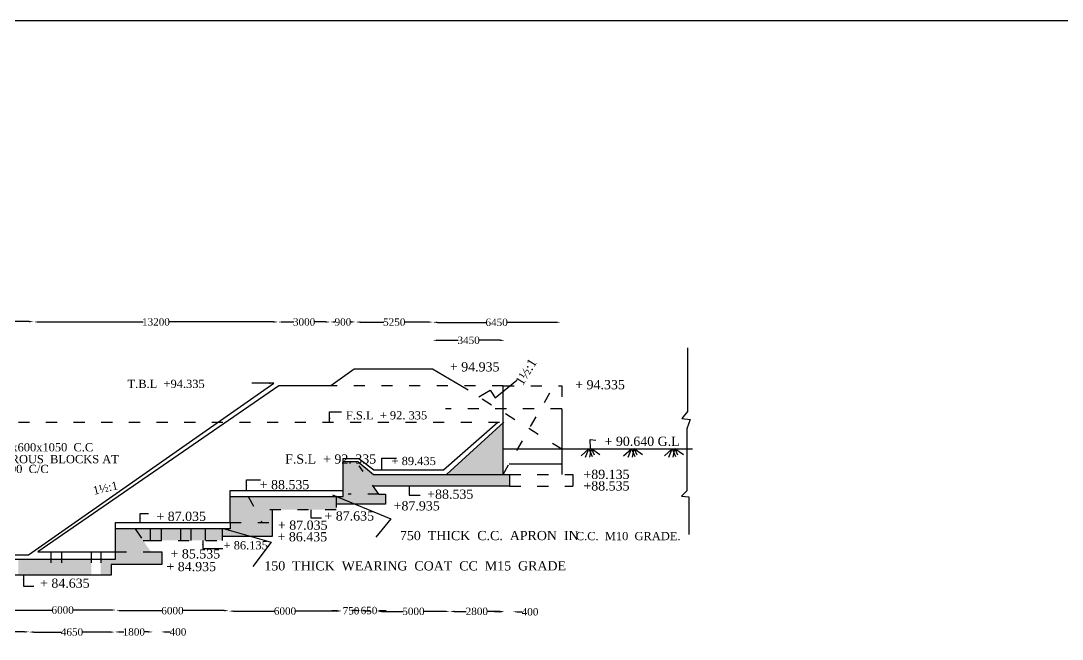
# Model space of a CAD drawing. Header units: millimetres. Extents: x -41669 to -7110, y 1361 to 23536.
# Drawn here: x -35686 to -24389, y 16827 to 23536 of the extents above; entities that cross this region are included whole.
import ezdxf

# ---------------------------------------------------------------- set-up
doc = ezdxf.new("R2010")
doc.units = ezdxf.units.MM
doc.header["$MEASUREMENT"] = 0
doc.header["$PDMODE"] = 66
doc.header["$PDSIZE"] = 170
doc.linetypes.add('ACAD_ISO03W100', pattern=[30, 12, -18])
for name, color, linetype in [('DIM', 5, 'Continuous'), ('DOT LINE', 3, 'ACAD_ISO03W100'), ('DWG. LINE', 1, 'Continuous'), ('HATCH', 2, 'Continuous'), ('TEXT', 7, 'Continuous')]:
    doc.layers.add(name, color=color, linetype=linetype)
doc.layers.add('TITLE', color=7, linetype='Continuous', lineweight=30)
doc.styles.get("Standard").update_dxf_attribs({"font": 'TIMES.TTF', "height": 80})
doc.dimstyles.get("Standard").update_dxf_attribs({"dimtxt": 80, "dimasz": 50, "dimexe": 0.18, "dimexo": 0.0625, "dimgap": 0.09, "dimtad": 0, "dimtih": 1, "dimtoh": 1, "dimdec": 1, "dimzin": 0, "dimdsep": 46, "dimtxsty": 'Standard', "dimcen": 0.09, "dimse1": 1, "dimse2": 1, "dimclrd": 5, "dimclre": 5, "dimclrt": 4, "dimadec": 0, "dimazin": 0, "dimtfac": 1, "dimtdec": 1, "dimtofl": 0, "dimtmove": 0, "dimatfit": 3, "dimfxl": 1, "dimtolj": 1, "dimtzin": 0, "dimarcsym": 0})

# ---------------------------------------------------------------- blocks, each defined once
blk = doc.blocks.new('*D5')
at = {"layer": 'Defpoints', "color": 0}
for p in [(-35810, 17144), (-34654, 17144), (-34654, 17143)]:
    blk.add_point(p, dxfattribs=at)
at = {"layer": 'DIM', "color": 5, "lineweight": -2}
for p, q in [((-35760, 17143), (-35345, 17143)), ((-34704, 17143), (-35118, 17143))]:
    blk.add_line(p, q, dxfattribs=at)
at = {"layer": 'DIM', "color": 5}
for points in [[(-35760, 17151), (-35760, 17135), (-35810, 17143)], [(-34704, 17151), (-34704, 17135), (-34654, 17143)]]:
    blk.add_solid(points, dxfattribs=at)
at = {"layer": 'DIM', "color": 4, "insert": (-35232, 17143), "char_height": 80, "attachment_point": 5}
blk.add_mtext('\\A1;6000', dxfattribs=at)
blk = doc.blocks.new('*D6')
at = {"layer": 'Defpoints', "color": 0}
for p in [(-34654, 17143), (-33429, 17143), (-33429, 17136)]:
    blk.add_point(p, dxfattribs=at)
at = {"layer": 'DIM', "color": 5, "lineweight": -2}
for p, q in [((-34604, 17136), (-34155, 17136)), ((-33479, 17136), (-33928, 17136))]:
    blk.add_line(p, q, dxfattribs=at)
at = {"layer": 'DIM', "color": 5}
for points in [[(-34604, 17144), (-34604, 17128), (-34654, 17136)], [(-33479, 17144), (-33479, 17128), (-33429, 17136)]]:
    blk.add_solid(points, dxfattribs=at)
at = {"layer": 'DIM', "color": 4, "insert": (-34041, 17136), "char_height": 80, "attachment_point": 5}
blk.add_mtext('\\A1;6000', dxfattribs=at)
blk = doc.blocks.new('*D7')
at = {"layer": 'Defpoints', "color": 0}
for p in [(-33429, 17136), (-32212, 17136), (-32212, 17131)]:
    blk.add_point(p, dxfattribs=at)
at = {"layer": 'DIM', "color": 5, "lineweight": -2}
for p, q in [((-33379, 17131), (-32934, 17131)), ((-32262, 17131), (-32707, 17131))]:
    blk.add_line(p, q, dxfattribs=at)
at = {"layer": 'DIM', "color": 5}
for points in [[(-33379, 17139), (-33379, 17123), (-33429, 17131)], [(-32262, 17139), (-32262, 17123), (-32212, 17131)]]:
    blk.add_solid(points, dxfattribs=at)
at = {"layer": 'DIM', "color": 4, "insert": (-32820, 17131), "char_height": 80, "attachment_point": 5}
blk.add_mtext('\\A1;6000', dxfattribs=at)
blk = doc.blocks.new('*D8')
at = {"layer": 'Defpoints', "color": 0}
for p in [(-32212, 17131), (-31996, 17134), (-31996, 17131)]:
    blk.add_point(p, dxfattribs=at)
at = {"layer": 'DIM', "color": 5, "lineweight": -2}
for p, q in [((-32262, 17134), (-32312, 17134)), ((-31946, 17134), (-31896, 17134))]:
    blk.add_line(p, q, dxfattribs=at)
at = {"layer": 'DIM', "color": 5}
for points in [[(-32262, 17143), (-32262, 17126), (-32212, 17134)], [(-31946, 17143), (-31946, 17126), (-31996, 17134)]]:
    blk.add_solid(points, dxfattribs=at)
at = {"layer": 'DIM', "color": 4, "insert": (-32104, 17134), "char_height": 80, "attachment_point": 5}
blk.add_mtext('\\A1;750', dxfattribs=at)
blk = doc.blocks.new('*D9')
at = {"layer": 'Defpoints', "color": 0}
for p in [(-31996, 17134), (-31822, 17137), (-31822, 17134)]:
    blk.add_point(p, dxfattribs=at)
at = {"layer": 'DIM', "color": 5, "lineweight": -2}
for p, q in [((-32046, 17137), (-32096, 17137)), ((-31772, 17137), (-31722, 17137))]:
    blk.add_line(p, q, dxfattribs=at)
at = {"layer": 'DIM', "color": 5}
for points in [[(-32046, 17145), (-32046, 17129), (-31996, 17137)], [(-31772, 17145), (-31772, 17129), (-31822, 17137)]]:
    blk.add_solid(points, dxfattribs=at)
at = {"layer": 'DIM', "color": 4, "insert": (-31909, 17137), "char_height": 80, "attachment_point": 5}
blk.add_mtext('\\A1;650', dxfattribs=at)
blk = doc.blocks.new('*D10')
at = {"layer": 'Defpoints', "color": 0}
for p in [(-31822, 17137), (-31032, 17137), (-31032, 17128)]:
    blk.add_point(p, dxfattribs=at)
at = {"layer": 'DIM', "color": 5, "lineweight": -2}
for p, q in [((-31772, 17128), (-31540, 17128)), ((-31082, 17128), (-31314, 17128))]:
    blk.add_line(p, q, dxfattribs=at)
at = {"layer": 'DIM', "color": 5}
for points in [[(-31772, 17136), (-31772, 17120), (-31822, 17128)], [(-31082, 17136), (-31082, 17120), (-31032, 17128)]]:
    blk.add_solid(points, dxfattribs=at)
at = {"layer": 'DIM', "color": 4, "insert": (-31427, 17128), "char_height": 80, "attachment_point": 5}
blk.add_mtext('\\A1;5000', dxfattribs=at)
blk = doc.blocks.new('*D11')
at = {"layer": 'Defpoints', "color": 0}
for p in [(-31032, 17128), (-30446, 17128), (-30446, 17128)]:
    blk.add_point(p, dxfattribs=at)
at = {"layer": 'DIM', "color": 5, "lineweight": -2}
for p, q in [((-30982, 17128), (-30854, 17128)), ((-30496, 17128), (-30624, 17128))]:
    blk.add_line(p, q, dxfattribs=at)
at = {"layer": 'DIM', "color": 5}
for points in [[(-30982, 17136), (-30982, 17119), (-31032, 17128)], [(-30496, 17136), (-30496, 17119), (-30446, 17128)]]:
    blk.add_solid(points, dxfattribs=at)
at = {"layer": 'DIM', "color": 4, "insert": (-30739, 17128), "char_height": 80, "attachment_point": 5}
blk.add_mtext('\\A1;2800', dxfattribs=at)
blk = doc.blocks.new('*D12')
at = {"layer": 'Defpoints', "color": 0}
for p in [(-30446, 17128), (-30348, 17128), (-30348, 17123)]:
    blk.add_point(p, dxfattribs=at)
at = {"layer": 'DIM', "color": 5, "lineweight": -2}
for p, q in [((-30496, 17123), (-30546, 17123)), ((-30298, 17123), (-30248, 17123))]:
    blk.add_line(p, q, dxfattribs=at)
at = {"layer": 'DIM', "color": 5}
for points in [[(-30496, 17131), (-30496, 17115), (-30446, 17123)], [(-30298, 17131), (-30298, 17115), (-30348, 17123)]]:
    blk.add_solid(points, dxfattribs=at)
at = {"layer": 'DIM', "color": 4, "insert": (-30162, 17123), "char_height": 80, "attachment_point": 5}
blk.add_mtext('\\A1;400', dxfattribs=at)
blk = doc.blocks.new('*D13')
at = {"layer": 'Defpoints', "color": 0}
for p in [(-38486, 16908), (-35596, 16908), (-35596, 16906)]:
    blk.add_point(p, dxfattribs=at)
at = {"layer": 'DIM', "color": 5, "lineweight": -2}
for p, q in [((-38436, 16906), (-37180, 16906)), ((-35646, 16906), (-36902, 16906))]:
    blk.add_line(p, q, dxfattribs=at)
at = {"layer": 'DIM', "color": 5}
for points in [[(-38436, 16914), (-38436, 16897), (-38486, 16906)], [(-35646, 16914), (-35646, 16897), (-35596, 16906)]]:
    blk.add_solid(points, dxfattribs=at)
at = {"layer": 'DIM', "color": 4, "insert": (-37041, 16906), "char_height": 80, "attachment_point": 5}
blk.add_mtext('\\A1;14100', dxfattribs=at)
blk = doc.blocks.new('*D14')
at = {"layer": 'Defpoints', "color": 0}
for p in [(-35596, 16906), (-34667, 16906), (-34667, 16904)]:
    blk.add_point(p, dxfattribs=at)
at = {"layer": 'DIM', "color": 5, "lineweight": -2}
for p, q in [((-35546, 16904), (-35246, 16904)), ((-34717, 16904), (-35016, 16904))]:
    blk.add_line(p, q, dxfattribs=at)
at = {"layer": 'DIM', "color": 5}
for points in [[(-35546, 16912), (-35546, 16895), (-35596, 16904)], [(-34717, 16912), (-34717, 16895), (-34667, 16904)]]:
    blk.add_solid(points, dxfattribs=at)
at = {"layer": 'DIM', "color": 4, "insert": (-35131, 16904), "char_height": 80, "attachment_point": 5}
blk.add_mtext('\\A1;4650', dxfattribs=at)
blk = doc.blocks.new('*D15')
at = {"layer": 'Defpoints', "color": 0}
for p in [(-34667, 16904), (-34253, 16905), (-34253, 16904)]:
    blk.add_point(p, dxfattribs=at)
at = {"layer": 'DIM', "color": 5, "lineweight": -2}
for p, q in [((-34617, 16905), (-34569, 16905)), ((-34303, 16905), (-34351, 16905))]:
    blk.add_line(p, q, dxfattribs=at)
at = {"layer": 'DIM', "color": 5}
for points in [[(-34617, 16913), (-34617, 16897), (-34667, 16905)], [(-34303, 16913), (-34303, 16897), (-34253, 16905)]]:
    blk.add_solid(points, dxfattribs=at)
at = {"layer": 'DIM', "color": 4, "insert": (-34460, 16905), "char_height": 80, "attachment_point": 5}
blk.add_mtext('\\A1;1800', dxfattribs=at)
blk = doc.blocks.new('*D16')
at = {"layer": 'Defpoints', "color": 0}
for p in [(-34253, 16905), (-34166, 16905), (-34166, 16905)]:
    blk.add_point(p, dxfattribs=at)
at = {"layer": 'DIM', "color": 5, "lineweight": -2}
for p, q in [((-34303, 16905), (-34353, 16905)), ((-34116, 16905), (-34066, 16905))]:
    blk.add_line(p, q, dxfattribs=at)
at = {"layer": 'DIM', "color": 5}
for points in [[(-34303, 16913), (-34303, 16897), (-34253, 16905)], [(-34116, 16913), (-34116, 16897), (-34166, 16905)]]:
    blk.add_solid(points, dxfattribs=at)
at = {"layer": 'DIM', "color": 4, "insert": (-33981, 16905), "char_height": 80, "attachment_point": 5}
blk.add_mtext('\\A1;400', dxfattribs=at)
blk = doc.blocks.new('*D17')
at = {"layer": 'Defpoints', "color": 0}
for p in [(-38488, 20272), (-35546, 20272), (-35546, 20272)]:
    blk.add_point(p, dxfattribs=at)
at = {"layer": 'DIM', "color": 5, "lineweight": -2}
for p, q in [((-38438, 20272), (-37155, 20272)), ((-35596, 20272), (-36878, 20272))]:
    blk.add_line(p, q, dxfattribs=at)
at = {"layer": 'DIM', "color": 5}
for points in [[(-38438, 20280), (-38438, 20264), (-38488, 20272)], [(-35596, 20280), (-35596, 20264), (-35546, 20272)]]:
    blk.add_solid(points, dxfattribs=at)
at = {"layer": 'DIM', "color": 4, "insert": (-37017, 20272), "char_height": 80, "attachment_point": 5}
blk.add_mtext('\\A1;14100', dxfattribs=at)
blk = doc.blocks.new('*D18')
at = {"layer": 'Defpoints', "color": 0}
for p in [(-35545, 20272), (-32896, 20272), (-32896, 20268)]:
    blk.add_point(p, dxfattribs=at)
at = {"layer": 'DIM', "color": 5, "lineweight": -2}
for p, q in [((-35495, 20268), (-34359, 20268)), ((-32946, 20268), (-34082, 20268))]:
    blk.add_line(p, q, dxfattribs=at)
at = {"layer": 'DIM', "color": 5}
for points in [[(-35495, 20277), (-35495, 20260), (-35545, 20268)], [(-32946, 20277), (-32946, 20260), (-32896, 20268)]]:
    blk.add_solid(points, dxfattribs=at)
at = {"layer": 'DIM', "color": 4, "insert": (-34220, 20268), "char_height": 80, "attachment_point": 5}
blk.add_mtext('\\A1;13200', dxfattribs=at)
blk = doc.blocks.new('*D19')
at = {"layer": 'Defpoints', "color": 0}
for p in [(-32896, 20268), (-32330, 20268), (-32330, 20268)]:
    blk.add_point(p, dxfattribs=at)
at = {"layer": 'DIM', "color": 5, "lineweight": -2}
for p, q in [((-32846, 20268), (-32726, 20268)), ((-32380, 20268), (-32499, 20268))]:
    blk.add_line(p, q, dxfattribs=at)
at = {"layer": 'DIM', "color": 5}
for points in [[(-32846, 20276), (-32846, 20259), (-32896, 20268)], [(-32380, 20276), (-32380, 20259), (-32330, 20268)]]:
    blk.add_solid(points, dxfattribs=at)
at = {"layer": 'DIM', "color": 4, "insert": (-32613, 20268), "char_height": 80, "attachment_point": 5}
blk.add_mtext('\\A1;3000', dxfattribs=at)
blk = doc.blocks.new('*D20')
at = {"layer": 'Defpoints', "color": 0}
for p in [(-32330, 20268), (-32054, 20268), (-32054, 20268)]:
    blk.add_point(p, dxfattribs=at)
at = {"layer": 'DIM', "color": 5, "lineweight": -2}
for p, q in [((-32280, 20268), (-32276, 20268)), ((-32104, 20268), (-32108, 20268))]:
    blk.add_line(p, q, dxfattribs=at)
at = {"layer": 'DIM', "color": 5}
for points in [[(-32280, 20277), (-32280, 20260), (-32330, 20268)], [(-32104, 20277), (-32104, 20260), (-32054, 20268)]]:
    blk.add_solid(points, dxfattribs=at)
at = {"layer": 'DIM', "color": 4, "insert": (-32192, 20268), "char_height": 80, "attachment_point": 5}
blk.add_mtext('\\A1;900', dxfattribs=at)
blk = doc.blocks.new('*D21')
at = {"layer": 'Defpoints', "color": 0}
for p in [(-32054, 20268), (-31216, 20268), (-31216, 20267)]:
    blk.add_point(p, dxfattribs=at)
at = {"layer": 'DIM', "color": 5, "lineweight": -2}
for p, q in [((-32004, 20267), (-31748, 20267)), ((-31266, 20267), (-31522, 20267))]:
    blk.add_line(p, q, dxfattribs=at)
at = {"layer": 'DIM', "color": 5}
for points in [[(-32004, 20275), (-32004, 20259), (-32054, 20267)], [(-31266, 20275), (-31266, 20259), (-31216, 20267)]]:
    blk.add_solid(points, dxfattribs=at)
at = {"layer": 'DIM', "color": 4, "insert": (-31635, 20267), "char_height": 80, "attachment_point": 5}
blk.add_mtext('\\A1;5250', dxfattribs=at)
blk = doc.blocks.new('*D22')
at = {"layer": 'Defpoints', "color": 0}
for p in [(-31216, 20267), (-29832, 20267), (-29832, 20264)]:
    blk.add_point(p, dxfattribs=at)
at = {"layer": 'DIM', "color": 5, "lineweight": -2}
for p, q in [((-31166, 20264), (-30638, 20264)), ((-29882, 20264), (-30410, 20264))]:
    blk.add_line(p, q, dxfattribs=at)
at = {"layer": 'DIM', "color": 5}
for points in [[(-31166, 20273), (-31166, 20256), (-31216, 20264)], [(-29882, 20273), (-29882, 20256), (-29832, 20264)]]:
    blk.add_solid(points, dxfattribs=at)
at = {"layer": 'DIM', "color": 4, "insert": (-30524, 20264), "char_height": 80, "attachment_point": 5}
blk.add_mtext('\\A1;6450', dxfattribs=at)
blk = doc.blocks.new('*D23')
at = {"layer": 'Defpoints', "color": 0}
for p in [(-31218, 20071), (-30437, 20071), (-30437, 20069)]:
    blk.add_point(p, dxfattribs=at)
at = {"layer": 'DIM', "color": 5, "lineweight": -2}
for p, q in [((-31168, 20069), (-30941, 20069)), ((-30487, 20069), (-30714, 20069))]:
    blk.add_line(p, q, dxfattribs=at)
at = {"layer": 'DIM', "color": 5}
for points in [[(-31168, 20077), (-31168, 20061), (-31218, 20069)], [(-30487, 20077), (-30487, 20061), (-30437, 20069)]]:
    blk.add_solid(points, dxfattribs=at)
at = {"layer": 'DIM', "color": 4, "insert": (-30828, 20069), "char_height": 80, "attachment_point": 5}
blk.add_mtext('\\A1;3450', dxfattribs=at)

msp = doc.modelspace()

# ---------------------------------------------------------------- hatches: boundary and pattern name
at = {"layer": 'HATCH'}
h = msp.add_hatch(dxfattribs=at)
h.set_pattern_fill('AR-CONC', color=256, scale=20, style=0)
h.set_pattern_definition([(50, (0, 0), (143.45204, -12.55043), [15, -165]), (355, (0, 0), (-27.75027, 150.43843), [12, -132]), (100.4514, (11.95, -1.05), (115.70188, 137.8879), [12.74804, -140.2284]), (46.1842, (0, 40), (213.4482, -33.1038), [22.5, -247.5]), (96.6356, (17.79, 37.24), (186.9325, 194.8236), [19.1221, -210.3426]), (351.1842, (0, 40), (186.9324, 194.8237), [18, -198]), (21, (20, 30), (119.3814, -80.52378), [15, -165]), (326, (20, 30), (48.66307, 145.03), [12, -132]), (71.4514, (29.95, 23.29), (168.04453, 64.5061), [12.74804, -140.2284]), (37.5, (0, 0), (2.43197, 66.57877), [0, -130.4, 0, -134, 0, -132.5]), (7.5, (0, 0), (52.61391, 78.88234), [0, -76.4, 0, -127.4, 0, -50.5]), (327.5, (-44.6, 0), (106.76449, -4.510974), [0, -50, 0, -156, 0, -207]), (317.5, (-64.6, 0), (116.63723, 20.021), [0, -65, 0, -103.6, 0, -147])])
h.paths.add_polyline_path([(-38177.5, 17694), (-38312, 17694), (-38312, 17575), (-38177.5, 17575)])
h.paths.add_polyline_path([(-37666, 17694), (-38177.5, 17694), (-38177.5, 17575), (-37666, 17575)])
h.paths.add_polyline_path([(-37555, 17694), (-37666, 17694), (-37666, 17575), (-37555, 17575)])
h.paths.add_polyline_path([(-37109, 17694), (-37555, 17694), (-37555, 17575), (-37109, 17575)])
h.paths.add_polyline_path([(-36435.5, 17694), (-36969.5, 17694), (-36969.5, 17575), (-36435.5, 17575)])
h.paths.add_polyline_path([(-35818.5, 17694), (-36319.5, 17694), (-36319.5, 17575), (-35818.5, 17575)])
h.paths.add_polyline_path([(-36319.5, 17694), (-36435.5, 17694), (-36435.5, 17575), (-36319.5, 17575)])
h.paths.add_polyline_path([(-35361, 17694), (-35712.5, 17694), (-35712.5, 17522), (-35361, 17522)])
h.paths.add_polyline_path([(-35245, 17694), (-35361, 17694), (-35361, 17522), (-35245, 17522)])
h.paths.add_polyline_path([(-34921.5, 17694), (-35245, 17694), (-35245, 17522), (-34921.5, 17522)])
h.paths.add_polyline_path([(-34706, 17635.5), (-34157.5, 17635.5), (-34157.5, 17774), (-34274, 17774), (-34658, 17774), (-34658, 17694), (-34819.5, 17694), (-34819.5, 17522), (-34706, 17522)])
h.paths.add_polyline_path([(-34446, 18022), (-34658, 18022), (-34658, 17774), (-34274, 17774)])
h.paths.add_polyline_path([(-34278.5, 18022), (-34446, 18022), (-34360, 17898), (-34278.5, 17898)], flags=16)
h.paths.add_polyline_path([(-34158.5, 18022), (-34278.5, 18022), (-34278.5, 17898), (-34158.5, 17898)])
h.paths.add_polyline_path([(-33950, 18022), (-34158.5, 18022), (-34158.5, 17898), (-33950, 17898)])
h.paths.add_polyline_path([(-33838, 18022), (-33950, 18022), (-33950, 17898), (-33838, 17898)])
h.paths.add_polyline_path([(-33683, 18022), (-33838, 18022), (-33838, 17898), (-33683, 17898)])
h.paths.add_polyline_path([(-33497, 18022), (-33683, 18022), (-33683, 17898), (-33497, 17898)])
h.paths.add_polyline_path([(-32959, 18230.5), (-32264.5, 18230.5), (-32264.5, 18376), (-33218, 18376), (-33070.5, 18092), (-33415, 18092), (-33415, 18022), (-33497, 18022), (-33497, 17940), (-32959, 17940)])
h.paths.add_polyline_path([(-33218, 18376), (-33415, 18376), (-33415, 18092), (-33070.5, 18092)], flags=16)
h.paths.add_polyline_path([(-31730.5, 18398.5), (-31802.5, 18398.5), (-31863.86, 18487.5), (-30383, 18487.5), (-30383, 18615), (-30453.5, 18615), (-31069.5, 18615), (-31860, 18615), (-32031.5, 18752.5), (-32190, 18752.5), (-32190, 18376), (-32264.5, 18376), (-32264.5, 18290), (-31730.5, 18290)])
h.paths.add_polyline_path([(-30453.5, 19175.99), (-31069.5, 18615), (-30453.5, 18615)])

# ---------------------------------------------------------------- linework, layer by layer
at = {"layer": 'DIM'}
msp.add_lwpolyline([(-30541, 19444.5), (-30306, 19635.5)], dxfattribs=at)
at = {"layer": 'DOT LINE', "ltscale": 10}
for p, q in [((-30453.5, 19576.5), (-32350, 19576.5)), ((-40512.79, 19181), (-30448, 19181)), ((-34446, 18022), (-34274, 17774))]:
    msp.add_line(p, q, dxfattribs=at)
for points in [[(-30453.5, 19576.5), (-29818.5, 19576.5), (-29818.5, 19326), (-31079, 19326)], [(-29818.5, 18886.5), (-30911.5, 19576.5)], [(-30453.5, 18615), (-29902.5, 19576.5)], [(-31802.5, 18398.5), (-32014.5, 18706)], [(-30383, 18615), (-29696.5, 18615)], [(-30383, 18487.5), (-29696.5, 18487.5)], [(-33218, 18376), (-33070.5, 18092)], [(-32264.5, 18376), (-32264.5, 18230.5), (-33136.5, 18230.5)], [(-31802.5, 18398.5), (-32134, 18398.5)], [(-33415, 18092), (-32968.5, 18092)], [(-34360, 17898), (-34278.5, 17898), (-34278.5, 18022)], [(-34158.5, 17898), (-34158.5, 18022)], [(-33950, 17898), (-33950, 18022)], [(-33838, 17898), (-33838, 18022)], [(-33683, 17898), (-33683, 18022)], [(-33497, 17898), (-33497, 18057)], [(-34278.5, 17898), (-33497, 17898)], [(-35361, 17774), (-35361, 17522)], [(-35245, 17774), (-35245, 17522)], [(-34921.5, 17774), (-34921.5, 17522)], [(-34819.5, 17774), (-34819.5, 17522)], [(-34658, 17774), (-34274, 17774)]]:
    msp.add_lwpolyline(points, dxfattribs=at)
at = {"layer": 'DWG. LINE'}
for p, q in [((-30453.5, 18615), (-30453.5, 19576.5)), ((-31069.5, 18615), (-30453.5, 18615)), ((-34274, 17774), (-34157.5, 17774)), ((-34157.5, 17774), (-34157.5, 17635.5)), ((-34157.5, 17635.5), (-34706, 17635.5)), ((-34706, 17635.5), (-34706, 17522)), ((-34706, 17522), (-35818.5, 17522))]:
    msp.add_line(p, q, dxfattribs=at)
for points in [[(-28453, 19987.5), (-28453, 19298.5), (-28517, 19221.5), (-28425, 19211), (-28462.5, 19108.5), (-28462.5, 18437.5), (-28518, 18376.5), (-28441, 18369.5), (-28441, 17962.5)], [(-30911.5, 19576.5), (-31221, 19756.5), (-32071.5, 19756.5), (-32322, 19576.5), (-32887.5, 19576.5), (-35500, 17774), (-34658, 17774)], [(-40713.5, 19321), (-38450.5, 17742.5), (-35604, 17742.5), (-32943, 19603)], [(-29818.5, 19326), (-29818.5, 18615)], [(-40713.5, 19276.5), (-38466.5, 17694), (-34658, 17694), (-34658, 18092), (-33415, 18092)], [(-33415, 18376), (-32190, 18376), (-32190, 18786), (-32018.5, 18786), (-31857.5, 18662.5), (-31100, 18662.5), (-30511.5, 19181)], [(-32190, 18752.5), (-32031.5, 18752.5), (-31860, 18615), (-31069.5, 18615), (-30448, 19181)], [(-30453.5, 18890.5), (-28398, 18890.5)], [(-30389.03, 18727.5), (-29818.5, 18727.5)], [(-30453.5, 18615), (-30383, 18615), (-30383, 18487.5), (-31870, 18487.5)], [(-29696.5, 18615), (-29696.5, 18487.5)], [(-33415, 18092), (-33415, 18440.5), (-32199, 18440.5)], [(-31802.5, 18398.5), (-31730.5, 18398.5), (-31730.5, 18290), (-32270, 18290)], [(-32959, 18230.5), (-32959, 17940), (-33497, 17940)], [(-33415, 18092), (-33415, 18022), (-34658, 18022)]]:
    msp.add_lwpolyline(points, dxfattribs=at)
at = {"layer": 'HATCH'}
for points in [[(-29609, 18816), (-29525.5, 18890.5)], [(-29561, 18801.5), (-29525.5, 18890.5), (-29488, 18809)], [(-29514.5, 18801.5), (-29495, 18890.5), (-29467, 18827)], [(-29404, 18826), (-29495, 18890.5)], [(-29146.5, 18816), (-29063, 18890.5)], [(-29098.5, 18801.5), (-29063, 18890.5), (-29025.5, 18809)], [(-29052, 18801.5), (-29032.5, 18890.5), (-29004.5, 18827)], [(-28941.5, 18826), (-29032.5, 18890.5)], [(-28703.5, 18816), (-28620, 18890.5)], [(-28655.5, 18801.5), (-28620, 18890.5), (-28582.5, 18809)], [(-28609, 18801.5), (-28589.5, 18890.5), (-28561.5, 18827)], [(-28498.5, 18826), (-28589.5, 18890.5)]]:
    msp.add_lwpolyline(points, dxfattribs=at)
at = {"layer": 'TITLE'}
msp.add_lwpolyline([(-7194.5, 23535.5), (-41669.25, 23535.5), (-41669.25, 1360.65), (-7194.5, 1360.65)], close=True, dxfattribs=at)

# ---------------------------------------------------------------- texts
at = {"layer": 'TEXT'}
for s, height, p in [('+ 94.935', 100, (-31031.5, 19731.5)), ('T.B.L  +94.335', 89.3252, (-34528, 19552)), ('+ 94.335', 100, (-29671.5, 19538)), ('F.S.L  + 92. 335', 89.3252, (-32159.5, 19211)), ('+ 90.640 G.L', 100, (-29353.5, 18923.5)), ('600x600x1050  C.C', 89.3252, (-35991.11, 18864.19)), ('POROUS  BLOCKS AT  ', 89.3252, (-35968.29, 18735.43)), ('F.S.L  + 92. 335', 100, (-32818.5, 18731.5)), ('+ 89.435', 89.325, (-31664.5, 18715.5)), ('3000  C/C', 89.325, (-35938.5, 18629)), ('+89.135', 100, (-29583, 18565)), ('+ 88.535', 100, (-33094.5, 18452.5)), ('+88.535', 100, (-29583, 18439.5)), ('+88.535', 100, (-31277.5, 18349.5)), ('+87.935', 100, (-31642, 18223.5)), ('+ 87.035', 100, (-34215.5, 18109.5)), ('+ 87.635', 100, (-32392.5, 18113.5)), ('+ 87.035', 100, (-32897, 18013.5)), ('+ 86.435', 100, (-32901, 17888)), ('750  THICK  C.C.  APRON  IN', 100, (-31573.5, 17901)), ('C.C.  M10  GRADE.', 89.3252, (-29665.52, 17900.63)), ('+ 86.135', 89.325, (-33486.5, 17801)), ('+ 85.535', 100, (-34062, 17702.5)), ('+ 84.935', 100, (-34106.5, 17564.5)), ('150  THICK  WEARING  COAT  CC  M15  GRADE', 100, (-33044.17, 17572.38)), ('+ 84.635', 100, (-35477.5, 17384))]:
    msp.add_text(s, height=height, dxfattribs=at).set_placement(p)
for height, rotation, p in [(100, 58.6041, (-30242.53, 19570.07)), (89.325, 13.521613, (-34891.35, 18391.51))]:
    msp.add_text('1½:1', height=height, rotation=rotation, dxfattribs=at).set_placement(p)

# ---------------------------------------------------------------- dimensions: what is measured, and where the dimension line sits
at = {"layer": 'DIM'}
for p1, p2, distance, text, picture, middle in [((-38488, 20272), (-35545.5, 20272), 0, '14100', '*D17', (-37016.75, 20272)), ((-35544.53, 20271.84), (-32896, 20271.84), -3.34, '13200', '*D18', (-34220.26, 20268.5)), ((-32896, 20268.5), (-32329.5, 20268.5), -1, '3000', '*D19', (-32612.75, 20267.5)), ((-32329.5, 20267.5), (-32054.5, 20267.5), 1, '900', '*D20', (-32192, 20268.5)), ((-32054.5, 20268.5), (-31215.5, 20268.5), -1.5, '5250', '*D21', (-31635, 20267)), ((-31215.5, 20267), (-29832.5, 20267), -2.5, '6450', '*D22', (-30524, 20264.5)), ((-31218, 20071), (-30437, 20071), -2, '3450', '*D23', (-30827.5, 20069)), ((-35809.5, 17144.5), (-34653.5, 17144.5), -1.5, '6000', '*D5', (-35231.5, 17143)), ((-34653.5, 17143), (-33429, 17143), -7, '6000', '*D6', (-34041.25, 17136)), ((-33429, 17136), (-32211.5, 17136), -5, '6000', '*D7', (-32820.25, 17131)), ((-32211.5, 17131), (-31996, 17131), 3.5, '750', '*D8', (-32103.75, 17134.5)), ((-31996.49, 17134.42), (-31822, 17134.42), 2.58, '650', '*D9', (-31909.24, 17137)), ((-31821.51, 17137.08), (-31032.5, 17137.08), -9.08, '5000', '*D10', (-31427.01, 17128)), ((-31032.5, 17128), (-30446, 17128), -0.5, '2800', '*D11', (-30739.25, 17127.5)), ((-30446, 17127.5), (-30347.5, 17127.5), -4.5, '400', '*D12', (-30161.84, 17123)), ((-38486.5, 16908.5), (-35595.5, 16908.5), -3, '14100', '*D13', (-37041, 16905.5)), ((-35595.5, 16905.5), (-34667, 16905.5), -2, '4650', '*D14', (-35131.25, 16903.5)), ((-34667, 16903.5), (-34253, 16903.5), 1.5, '1800', '*D15', (-34460, 16905)), ((-34253, 16905), (-34166.5, 16905), 0, '400', '*D16', (-33980.84, 16905))]:
    dim = msp.add_aligned_dim(p1=p1, p2=p2, distance=distance, text=text, dimstyle='Standard', dxfattribs=at)
    dim.commit()
    dim.dimension.update_dxf_attribs({"geometry": picture, "text_midpoint": middle})

# ---------------------------------------------------------------- leaders
for points in [[(-32943, 19603), (-33178.5, 19603)], [(-30718.07, 19454.39), (-30596, 19527), (-30541, 19444.5)], [(-32336, 19181), (-32336, 19293), (-32206, 19293)], [(-29507.5, 18890.5), (-29509, 18994.5), (-29446.5, 18985.5)], [(-31770.5, 18662.5), (-31770.5, 18790.5), (-31611, 18790.5)], [(-33238.5, 18440.5), (-33238.5, 18554), (-33085, 18554)], [(-31472.5, 18487.5), (-31472.5, 18389), (-31353.5, 18389)], [(-32304.49, 18391.85), (-31670.35, 18131.42), (-31834.11, 17932.58)], [(-34391, 18092), (-34391, 18189.5), (-34300, 18189.5)], [(-32539, 18230.5), (-32539, 18142), (-32423.5, 18142)], [(-33475, 18022), (-32968.5, 17878.5), (-33170, 17615)], [(-33712, 17898), (-33712, 17809), (-33495.5, 17809)], [(-35657, 17522), (-35657, 17403.5), (-35543, 17403.5)]]:
    msp.add_leader(points, dimstyle='Standard', override={"dimgap": 0.09, "dimtad": 0}, dxfattribs=at)

doc.saveas('drawing.dxf')
